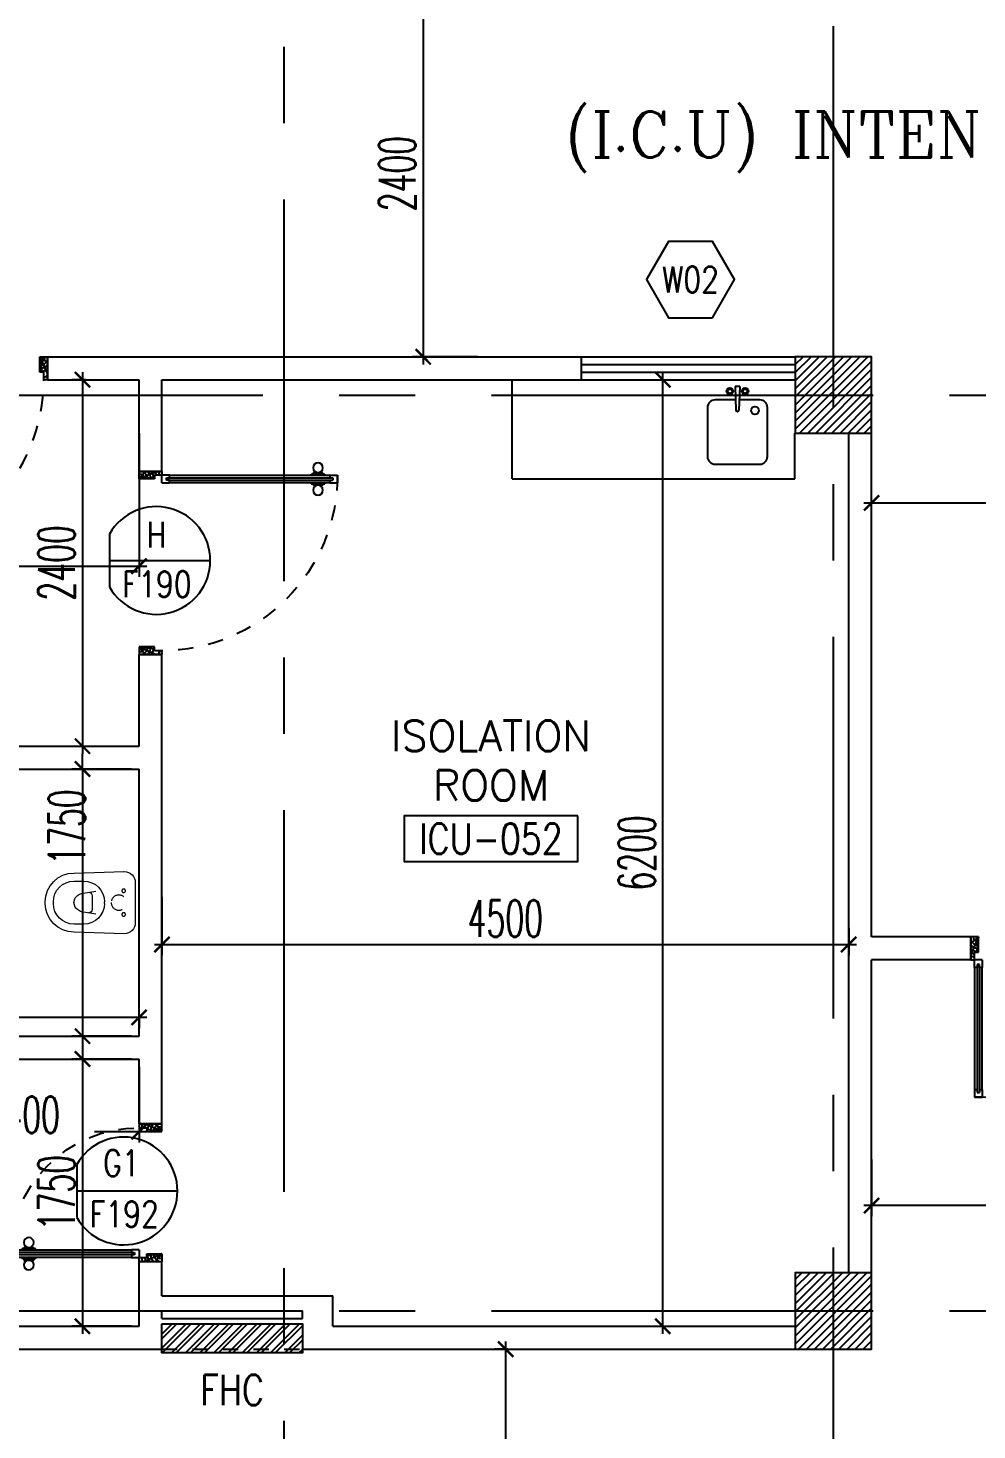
# Model space of a CAD drawing. Extents: x 275967.8 to 276060, y 57291.9 to 57371.4.
# Drawn here: x 276029.5 to 276035.72, y 57329.2 to 57338.39 of the extents above; entities that cross this region are included whole.
import ezdxf
from ezdxf.enums import TextEntityAlignment as Align

# ---------------------------------------------------------------- set-up
doc = ezdxf.new("R2010")
doc.units = 0
doc.header["$MEASUREMENT"] = 0
doc.header["$PDMODE"] = 34
for name, pattern in [('CENTERX2', [4, 2.5, -0.5, 0.5, -0.5]), ('HIDDEN', [0.375, 0.25, -0.125]), ('HIDDEN2', [0.1875, 0.125, -0.0625])]:
    doc.linetypes.add(name, pattern=pattern)
doc.layers.get('0').update_dxf_attribs({"linetype": 'CONTINUOUS'})
doc.layers.get('DEFPOINTS').update_dxf_attribs({"linetype": 'CONTINUOUS'})
for name, color, linetype in [('ALM', 2, 'CONTINUOUS'), ('AXES', 11, 'CENTERX2'), ('COL', 5, 'CONTINUOUS'), ('DIM', 4, 'CONTINUOUS'), ('DOOR', 7, 'CONTINUOUS'), ('DOOR-CR', 2, 'CONTINUOUS'), ('DOOR-NO', 3, 'CONTINUOUS'), ('FHC', 2, 'CONTINUOUS'), ('FIX', 3, 'CONTINUOUS'), ('HAT', 8, 'CONTINUOUS'), ('NON-MEDICAL', 3, 'CONTINUOUS'), ('RM-BOX', 4, 'CONTINUOUS'), ('RM-NAME', 2, 'CONTINUOUS'), ('RM-NO', 2, 'CONTINUOUS'), ('WALL', 2, 'CONTINUOUS'), ('WIN', 3, 'CONTINUOUS'), ('WIN-BOX', 4, 'CONTINUOUS'), ('WIN-NO', 5, 'CONTINUOUS')]:
    doc.layers.add(name, color=color, linetype=linetype)
doc.styles.add('ROMANC', font='romanc', dxfattribs={"height": 0.1})
doc.styles.add('ROMANS', font='ROMANS.shx', dxfattribs={"width": 0.6})
doc.dimstyles.new('STANDARD in', dxfattribs={"dimtxt": 0.24, "dimasz": 0.1, "dimexe": 0.07, "dimexo": 0.05, "dimgap": 0.05, "dimtad": 1, "dimdec": 0, "dimlfac": 1000, "dimzin": 0, "dimdsep": 46, "dimtxsty": 'ROMANS', "dimblk": 'ARCHTICK', "dimcen": 0.05, "dimdle": 0.05, "dimclrd": 4, "dimclre": 4, "dimclrt": 2, "dimadec": 0, "dimazin": 0, "dimtfac": 1, "dimtdec": 0, "dimtmove": 2, "dimatfit": 3, "dimfxl": 0, "dimtolj": 1, "dimtzin": 0, "dimarcsym": 0})

# ---------------------------------------------------------------- blocks, each defined once
blk = doc.blocks.new('*X18')
at = {"color": 0}
for p, q in [((80579.2, 149522.1), (81046.8, 149989.7)), ((80579.2, 149575.2), (80993.8, 149989.7)), ((80579.2, 149628.2), (80940.8, 149989.7)), ((80579.2, 149681.2), (80887.7, 149989.7)), ((80579.2, 149734.3), (80834.7, 149989.7)), ((80579.2, 149787.3), (80781.7, 149989.7)), ((80579.2, 149840.3), (80728.6, 149989.7)), ((80579.2, 149893.4), (80675.6, 149989.7)), ((80579.2, 149946.4), (80622.6, 149989.7)), ((80599.9, 149489.7), (81079.2, 149969.1)), ((80652.9, 149489.7), (81079.2, 149916.1)), ((80705.9, 149489.7), (81079.2, 149863)), ((80759, 149489.7), (81079.2, 149810)), ((80812, 149489.7), (81079.2, 149757)), ((80865, 149489.7), (81079.2, 149703.9)), ((80918.1, 149489.7), (81079.2, 149650.9)), ((80971.1, 149489.7), (81079.2, 149597.9)), ((81024.1, 149489.7), (81079.2, 149544.8)), ((81077.2, 149489.7), (81079.2, 149491.8))]:
    blk.add_line(p, q, dxfattribs=at)
blk = doc.blocks.new('*X16')
at = {"color": 0}
for p, q in [((80579.2, 155514.9), (81054.1, 155989.7)), ((80579.2, 155567.9), (81001.1, 155989.7)), ((80579.2, 155620.9), (80948, 155989.7)), ((80579.2, 155674), (80895, 155989.7)), ((80579.2, 155727), (80842, 155989.7)), ((80579.2, 155780), (80788.9, 155989.7)), ((80579.2, 155833.1), (80735.9, 155989.7)), ((80579.2, 155886.1), (80682.9, 155989.7)), ((80579.2, 155939.1), (80629.8, 155989.7)), ((80607.1, 155489.7), (81079.2, 155961.8)), ((80660.2, 155489.7), (81079.2, 155908.8)), ((80713.2, 155489.7), (81079.2, 155855.8)), ((80766.2, 155489.7), (81079.2, 155802.7)), ((80819.3, 155489.7), (81079.2, 155749.7)), ((80872.3, 155489.7), (81079.2, 155696.7)), ((80925.3, 155489.7), (81079.2, 155643.6)), ((80978.4, 155489.7), (81079.2, 155590.6)), ((81031.4, 155489.7), (81079.2, 155537.6))]:
    blk.add_line(p, q, dxfattribs=at)
blk = doc.blocks.new('COL50')
at = {"layer": 'COL'}
blk.add_lwpolyline([(-250, 250), (-250, -250), (250, -250), (250, 250)], close=True, dxfattribs=at)
blk = doc.blocks.new('A$C272A55A0')
at = {"layer": 'DOOR', "color": 0, "linetype": 'ByBlock'}
for p, q in [((0, 900.4), (0, 1050.4)), ((50, 1050.4), (0, 1050.4)), ((50, 950.4), (50, 1050.4)), ((1750, 950.4), (1750, 1050.4)), ((1750, 1050.4), (1800, 1050.4)), ((1800, 1050.4), (1800, 900.4)), ((25, 950.4), (50, 950.4)), ((25, 900.4), (25, 950.4)), ((1775, 950.4), (1750, 950.4)), ((1775, 900.4), (1775, 950.4)), ((0, 900.4), (25, 900.4)), ((75, 900.4), (25, 900.4)), ((25, 850.4), (25, 900.4)), ((42, 850.4), (25, 850.4)), ((58, 870.4), (42, 870.4)), ((42, 870.4), (42, 850.4)), ((58, 850.4), (58, 870.4)), ((75, 850.4), (58, 850.4)), ((75, 900.4), (75, 850.4)), ((1725, 900.4), (1775, 900.4)), ((1725, 900.4), (1725, 850.4)), ((1725, 850.4), (1742, 850.4)), ((1742, 870.4), (1758, 870.4)), ((1742, 850.4), (1742, 870.4)), ((1758, 870.4), (1758, 850.4)), ((1758, 850.4), (1775, 850.4)), ((1800, 900.4), (1775, 900.4)), ((1775, 850.4), (1775, 900.4)), ((1717.8, 160.1), (1708.8, 160.1)), ((1708.8, 95.3), (1708.8, 160.1)), ((1717.8, 95.3), (1708.8, 95.3)), ((1725, 172.7), (1717.8, 172.7)), ((1717.8, 172.7), (1717.8, 82.7)), ((1717.8, 95.3), (1717.8, 160.1)), ((1775, 172.7), (1782.2, 172.7)), ((1782.2, 172.7), (1782.2, 82.7)), ((1782.2, 160.1), (1791.2, 160.1)), ((1782.2, 95.3), (1782.2, 160.1)), ((1782.2, 95.3), (1791.2, 95.3)), ((1791.2, 95.3), (1791.2, 160.1)), ((25, 50.4), (42, 50.4)), ((25, 50.4), (25, 0.4)), ((25, 0.4), (75, 0.4)), ((75, 0.4), (25, 0.4)), ((42, 50.4), (42, 30.4)), ((42, 30.4), (58, 30.4)), ((58, 50.4), (75, 50.4)), ((58, 50.4), (58, 30.4)), ((75, 50.4), (75, 0.4)), ((1725, 82.7), (1717.8, 82.7)), ((1742, 50.4), (1725, 50.4)), ((1725, 50.4), (1725, 0.4)), ((1775, 0.4), (1725, 0.4)), ((1725, 0.4), (1775, 0.4)), ((1742, 50.4), (1742, 30.4)), ((1758, 30.4), (1742, 30.4)), ((1775, 50.4), (1758, 50.4)), ((1758, 50.4), (1758, 30.4)), ((1775, 82.7), (1782.2, 82.7)), ((1775, 50.4), (1775, 0.4))]:
    blk.add_line(p, q, dxfattribs=at)
at = {"layer": 'DOOR', "color": 9, "linetype": 'ByBlock'}
for p, q in [((50, 1050.4), (0, 1010.2)), ((50, 1050.4), (0, 936.6)), ((50, 1050.4), (36.6, 950.4)), ((1750, 1050.4), (1800, 1010.2)), ((1750, 1050.4), (1800, 936.6)), ((1750, 1050.4), (1763.4, 950.4))]:
    blk.add_line(p, q, dxfattribs=at)
at = {"layer": 'DOOR', "linetype": 'ByBlock'}
for p, q in [((25, 850.4), (25, 50.4)), ((42, 850.4), (42, 50.4)), ((58, 850.4), (58, 50.4)), ((75, 50.4), (75, 850.4)), ((1725, 50.4), (1725, 850.4)), ((1742, 850.4), (1742, 50.4)), ((1758, 850.4), (1758, 50.4)), ((1775, 850.4), (1775, 50.4))]:
    blk.add_line(p, q, dxfattribs=at)
at = {"layer": 'DOOR', "color": 0, "linetype": 'ByBlock'}
for centre in [(1676.5, 127.7), (1823.5, 127.7)]:
    blk.add_circle(centre, 32.4, dxfattribs=at)
at = {"layer": 'DOOR', "color": 9, "linetype": 'ByBlock'}
for centre, radius, start, end in [((50, 1050.4), 54.4, 203.20738, 270), ((50, 1050.4), 34.4, 180, 270), ((50, 1050.4), 14.4, 180, 270), ((1750, 1050.4), 14.4, 270, 0), ((1750, 1050.4), 34.4, 270, 0), ((1750, 1050.4), 54.4, 270, 336.79262), ((50, 1050.4), 74.4, 227.77643, 270), ((50, 1050.4), 94.4, 238.01819, 270), ((50, 1050.4), 114.4, 244.08384, 257.37743), ((50, 1050.4), 134.4, 248.15985, 259.28002), ((1750, 1050.4), 74.4, 270, 312.22357), ((1750, 1050.4), 94.4, 270, 301.98181), ((1750, 1050.4), 114.4, 282.62257, 295.91616), ((1750, 1050.4), 134.4, 280.71998, 291.84015), ((50, 1050.4), 154.4, 251.10529, 256.28577), ((1750, 1050.4), 154.4, 283.71423, 288.89471)]:
    blk.add_arc(centre, radius, start, end, dxfattribs=at)
at = {"layer": 'DOOR', "linetype": 'HIDDEN', "ltscale": 0.5}
for centre, start, end in [((50, 851.4), 268.31738, 3.29648), ((1750, 851.4), 176.70352, 271.68262)]:
    blk.add_arc(centre, 851.4, start, end, dxfattribs=at)
at = {"layer": 'WALL', "linetype": 'ByBlock'}
blk.add_line((1800, 900.4), (1800, 1050.4), dxfattribs=at)
blk = doc.blocks.new('DD1')
at = {"layer": 'DOOR-CR'}
blk.add_line((-307.6, 0), (352.8, 0), dxfattribs=at)
blk.add_lwpolyline([(-307.6, -172.9, 3.820224), (-307.6, 172.9)], format="xyb", close=True, dxfattribs=at)
at = {"layer": 'DOOR-NO', "color": 255, "style": 'ROMANS', "width": 0.8}
for tag, p in [('G', (0, 183.5)), ('000', (0, -141.4))]:
    blk.add_attdef(tag, text='', height=204, dxfattribs=at).set_placement(p, align=Align.MIDDLE)
blk = doc.blocks.new('RM1')
at = {"layer": 'RM-BOX'}
blk.add_lwpolyline([(569.9, -200), (-569.9, -200), (-569.9, -500), (569.9, -500)], close=True, dxfattribs=at)
at = {"layer": 'RM-NAME', "style": 'ROMANS'}
for tag, p in [('ROOMNAME1', (0, 323.8)), ('ROOMNAME2', (0, 0))]:
    blk.add_attdef(tag, text='', height=200, dxfattribs=at).set_placement(p, align=Align.MIDDLE)
at = {"layer": 'RM-NO', "style": 'ROMANS', "width": 0.8}
blk.add_attdef('ROOMNO', text='', height=200, dxfattribs=at).set_placement((0, -350), align=Align.MIDDLE)
blk = doc.blocks.new('WW1')
at = {"layer": 'WIN-BOX'}
blk.add_lwpolyline([(144.3, -250), (288.7, 0), (144.3, 250), (-144.3, 250), (-288.7, 0), (-144.3, -250)], close=True, dxfattribs=at)
at = {"layer": 'WIN-NO', "style": 'ROMANS', "width": 0.8}
blk.add_attdef('W00', text='', height=170, dxfattribs=at).set_placement((0, 0), align=Align.MIDDLE)
blk = doc.blocks.new('DOOR100')
at = {"layer": 'DOOR', "color": 0, "linetype": 'ByBlock'}
for p, q in [((-25, 1300), (-75, 1300)), ((-75, 1300), (-25, 1300)), ((-75, 1250), (-75, 1300)), ((-25, 1250), (-25, 1300)), ((-82.2, 1205), (-91.2, 1205)), ((-91.2, 1205), (-91.2, 1140.2)), ((-75, 1217.6), (-82.2, 1217.6)), ((-82.2, 1127.6), (-82.2, 1217.6)), ((-82.2, 1205), (-82.2, 1140.2)), ((-58, 1250), (-75, 1250)), ((-42, 1270), (-58, 1270)), ((-58, 1250), (-58, 1270)), ((-42, 1250), (-42, 1270)), ((-25, 1250), (-42, 1250)), ((-25, 1217.6), (-17.8, 1217.6)), ((-17.8, 1127.6), (-17.8, 1217.6)), ((-17.8, 1205), (-8.8, 1205)), ((-17.8, 1205), (-17.8, 1140.2)), ((-8.8, 1205), (-8.8, 1140.2)), ((-82.2, 1140.2), (-91.2, 1140.2)), ((-75, 1127.6), (-82.2, 1127.6)), ((-25, 1127.6), (-17.8, 1127.6)), ((-17.8, 1140.2), (-8.8, 1140.2)), ((-75, 200), (-58, 200)), ((-75, 150), (-75, 200)), ((-58, 200), (-58, 180)), ((-42, 200), (-25, 200)), ((-42, 180), (-42, 200)), ((-25, 200), (-25, 150)), ((-1200, 0), (-1200, 150)), ((-1200, 150), (-1175, 150)), ((-1200, 150), (-1200, 0)), ((-1175, 150), (-1175, 100)), ((-1175, 100), (-1150, 100)), ((-1150, 100), (-1150, 0)), ((-75, 150), (-25, 150)), ((-58, 180), (-42, 180)), ((-50, 100), (-50, 0)), ((-25, 100), (-50, 100)), ((0, 150), (-25, 150)), ((-25, 150), (-25, 100)), ((0, 150), (0, 0)), ((-1150, 0), (-1200, 0)), ((-50, 0), (0, 0))]:
    blk.add_line(p, q, dxfattribs=at)
at = {"layer": 'DOOR', "linetype": 'ByBlock'}
for p, q in [((-75, 1250), (-75, 200)), ((-58, 200), (-58, 1250)), ((-42, 200), (-42, 1250)), ((-25, 200), (-25, 1250)), ((0, 0), (0, 150))]:
    blk.add_line(p, q, dxfattribs=at)
at = {"layer": 'DOOR', "color": 9, "linetype": 'ByBlock'}
for p, q in [((-1150, 0), (-1200, 113.7)), ((-1150, 0), (-1163.4, 100)), ((-50, 0), (0, 113.7)), ((-50, 0), (-36.6, 100)), ((-1150, 0), (-1200, 40.1)), ((-50, 0), (0, 40.1))]:
    blk.add_line(p, q, dxfattribs=at)
at = {"layer": 'DOOR', "color": 0, "linetype": 'ByBlock'}
for centre in [(-123.5, 1172.6), (23.5, 1172.6)]:
    blk.add_circle(centre, 32.4, dxfattribs=at)
at = {"layer": 'DOOR', "linetype": 'HIDDEN', "ltscale": 0.5}
blk.add_arc((-25, 150), 1150, 89.99998, 180.00006, dxfattribs=at)
at = {"layer": 'DOOR', "color": 9, "linetype": 'ByBlock'}
for centre, radius, start, end in [((-1150, 0), 154.4, 103.71423, 108.89471), ((-1150, 0), 134.4, 100.71998, 111.84015), ((-1150, 0), 94.4, 90, 121.98181), ((-50, 0), 94.4, 58.01819, 90), ((-50, 0), 134.4, 68.15985, 79.28002), ((-50, 0), 114.4, 64.08384, 77.37743), ((-50, 0), 154.4, 71.10529, 76.28577), ((-1150, 0), 74.4, 90, 132.22357), ((-1150, 0), 54.4, 90, 156.79262), ((-1150, 0), 34.4, 90, 180), ((-1150, 0), 14.4, 90, 180), ((-50, 0), 74.4, 47.77643, 90), ((-50, 0), 54.4, 23.20738, 90), ((-50, 0), 34.4, 0, 90), ((-50, 0), 14.4, 0, 90)]:
    blk.add_arc(centre, radius, start, end, dxfattribs=at)
blk = doc.blocks.new('DOOR90')
at = {"layer": 'DOOR', "color": 0, "linetype": 'ByBlock'}
for p, q in [((-150, 0), (-150, -25)), ((-150, 0), (0, 0)), ((0, -50), (0, 0)), ((-1000, -25), (-1000, -75)), ((-1000, -75), (-1000, -25)), ((-950, -25), (-1000, -25)), ((-950, -75), (-1000, -75)), ((-970, -42), (-970, -58)), ((-950, -42), (-970, -42)), ((-950, -58), (-970, -58)), ((-950, -25), (-950, -42)), ((-950, -58), (-950, -75)), ((-917.6, -25), (-917.6, -17.8)), ((-827.6, -17.8), (-917.6, -17.8)), ((-917.6, -75), (-917.6, -82.2)), ((-827.6, -82.2), (-917.6, -82.2)), ((-905, -17.8), (-905, -8.8)), ((-905, -8.8), (-840.2, -8.8)), ((-905, -17.8), (-840.2, -17.8)), ((-905, -82.2), (-905, -91.2)), ((-905, -82.2), (-840.2, -82.2)), ((-905, -91.2), (-840.2, -91.2)), ((-840.2, -17.8), (-840.2, -8.8)), ((-840.2, -82.2), (-840.2, -91.2)), ((-827.6, -25), (-827.6, -17.8)), ((-827.6, -75), (-827.6, -82.2)), ((-200, -42), (-200, -25)), ((-200, -25), (-150, -25)), ((-180, -42), (-200, -42)), ((-200, -75), (-200, -58)), ((-200, -58), (-180, -58)), ((-150, -75), (-200, -75)), ((-180, -58), (-180, -42)), ((-150, -75), (-150, -25)), ((-150, -25), (-100, -25)), ((-100, -25), (-100, -50)), ((-100, -50), (0, -50)), ((-150, -900), (-150, -875)), ((-150, -875), (-100, -875)), ((0, -900), (-150, -900)), ((-150, -900), (0, -900)), ((-100, -850), (0, -850)), ((-100, -875), (-100, -850)), ((0, -850), (0, -900))]:
    blk.add_line(p, q, dxfattribs=at)
at = {"layer": 'DOOR', "color": 9, "linetype": 'ByBlock'}
for p, q in [((0, -50), (-113.7, 0)), ((0, -50), (-40.1, 0)), ((0, -50), (-100, -36.6)), ((0, -850), (-113.7, -900)), ((0, -850), (-100, -863.4)), ((0, -850), (-40.1, -900))]:
    blk.add_line(p, q, dxfattribs=at)
at = {"layer": 'DOOR', "linetype": 'ByBlock'}
for p, q in [((-200, -25), (-950, -25)), ((-200, -42), (-950, -42)), ((-200, -58), (-950, -58)), ((-950, -75), (-200, -75))]:
    blk.add_line(p, q, dxfattribs=at)
at = {"layer": 'DOOR', "color": 0, "linetype": 'ByBlock'}
for centre in [(-872.6, 23.5), (-872.6, -123.5)]:
    blk.add_circle(centre, 32.4, dxfattribs=at)
at = {"layer": 'DOOR', "color": 9, "linetype": 'ByBlock'}
for centre, radius, start, end in [((0, -50), 154.4, 161.10529, 166.28577), ((0, -50), 134.4, 158.15985, 169.28002), ((0, -50), 94.4, 148.01819, 180), ((0, -50), 74.4, 137.77643, 180), ((0, -50), 114.4, 154.08384, 167.37743), ((0, -50), 54.4, 113.20738, 180), ((0, -50), 34.4, 90, 180), ((0, -50), 14.4, 90, 180), ((0, -850), 154.4, 193.71423, 198.89471), ((0, -850), 134.4, 190.71998, 201.84015), ((0, -850), 94.4, 180, 211.98181), ((0, -850), 74.4, 180, 222.22357), ((0, -850), 54.4, 180, 246.79262), ((0, -850), 34.4, 180, 270), ((0, -850), 14.4, 180, 270)]:
    blk.add_arc(centre, radius, start, end, dxfattribs=at)
at = {"layer": 'DOOR', "linetype": 'HIDDEN', "ltscale": 0.5}
blk.add_arc((-150, -25), 850, 180, 270, dxfattribs=at)
blk = doc.blocks.new('_ARCHTICK')
at = {"color": 0, "linetype": 'ByBlock', "const_width": 0.15}
blk.add_lwpolyline([(-0.5, -0.5), (0.5, 0.5)], dxfattribs=at)
blk = doc.blocks.new('*D443')
at = {"layer": 'DEFPOINTS', "color": 0, "linetype": 'ByBlock', "ltscale": 0.3}
for p in [(276030.2255, 57335.7829), (276027.8255, 57335.4244), (276030.2255, 57334.8616)]:
    blk.add_point(p, dxfattribs=at)
at = {"layer": 'DIM', "color": 4, "linetype": 'ByBlock', "lineweight": -2, "ltscale": 0.3}
for p, q in [((276030.2255, 57335.7329), (276030.2255, 57334.7916)), ((276027.8255, 57335.3744), (276027.8255, 57334.7916)), ((276027.7755, 57334.8616), (276030.2755, 57334.8616))]:
    blk.add_line(p, q, dxfattribs=at)
at = {"layer": 'DIM', "color": 4, "linetype": 'ByBlock', "lineweight": -2, "ltscale": 0.3, "xscale": 0.1, "yscale": 0.1, "zscale": 0.1, "rotation": 180}
blk.add_blockref('_ARCHTICK', (276027.8255, 57334.8616), dxfattribs=at)
at = {"layer": 'DIM', "color": 4, "linetype": 'ByBlock', "lineweight": -2, "ltscale": 0.3, "xscale": 0.1, "yscale": 0.1, "zscale": 0.1}
blk.add_blockref('_ARCHTICK', (276030.2255, 57334.8616), dxfattribs=at)
at = {"layer": 'DIM', "color": 2, "linetype": 'ByBlock', "ltscale": 0.3, "insert": (276029.0255, 57335.0316), "char_height": 0.24, "attachment_point": 5, "style": 'ROMANS'}
blk.add_mtext('\\A1;2400', dxfattribs=at)
blk = doc.blocks.new('*D442')
at = {"layer": 'DEFPOINTS', "color": 0, "linetype": 'ByBlock', "ltscale": 0.3}
for p in [(276029.9255, 57336.0829), (276029.787, 57333.6829), (276029.8546, 57333.6829)]:
    blk.add_point(p, dxfattribs=at)
at = {"layer": 'DIM', "color": 4, "linetype": 'ByBlock', "lineweight": -2, "ltscale": 0.3}
for p, q in [((276029.8546, 57336.1329), (276029.8546, 57333.6329)), ((276029.8755, 57336.0829), (276029.7846, 57336.0829)), ((276029.837, 57333.6829), (276029.9246, 57333.6829))]:
    blk.add_line(p, q, dxfattribs=at)
at = {"layer": 'DIM', "color": 4, "linetype": 'ByBlock', "lineweight": -2, "ltscale": 0.3, "xscale": 0.1, "yscale": 0.1, "zscale": 0.1}
for p, rotation in [((276029.8546, 57336.0829), 90), ((276029.8546, 57333.6829), 270)]:
    blk.add_blockref('_ARCHTICK', p, dxfattribs=dict(at, rotation=rotation))
at = {"layer": 'DIM', "color": 2, "linetype": 'ByBlock', "ltscale": 0.3, "insert": (276029.6846, 57334.8829), "char_height": 0.24, "attachment_point": 5, "rotation": 90, "style": 'ROMANS'}
blk.add_mtext('\\A1;2400', dxfattribs=at)
blk = doc.blocks.new('*D441')
at = {"layer": 'DEFPOINTS', "color": 0, "linetype": 'ByBlock', "ltscale": 0.3}
for p in [(276030.2255, 57333.5329), (276029.8546, 57331.7829), (276030.2255, 57331.7829)]:
    blk.add_point(p, dxfattribs=at)
at = {"layer": 'DIM', "color": 4, "linetype": 'ByBlock', "lineweight": -2, "ltscale": 0.3}
for p, q in [((276029.8546, 57333.5329), (276029.8546, 57333.6329)), ((276030.1755, 57333.5329), (276029.7846, 57333.5329)), ((276029.8546, 57333.5329), (276029.8546, 57331.7829)), ((276030.1755, 57331.7829), (276029.7846, 57331.7829)), ((276029.8546, 57331.7829), (276029.8546, 57331.6829))]:
    blk.add_line(p, q, dxfattribs=at)
at = {"layer": 'DIM', "color": 4, "linetype": 'ByBlock', "lineweight": -2, "ltscale": 0.3, "xscale": 0.1, "yscale": 0.1, "zscale": 0.1}
for p, rotation in [((276029.8546, 57333.5329), 270), ((276029.8546, 57331.7829), 90)]:
    blk.add_blockref('_ARCHTICK', p, dxfattribs=dict(at, rotation=rotation))
at = {"layer": 'DIM', "color": 2, "linetype": 'ByBlock', "ltscale": 0.3, "insert": (276029.7525, 57333.1529), "char_height": 0.24, "attachment_point": 5, "rotation": 90, "style": 'ROMANS'}
blk.add_mtext('\\A1;1750', dxfattribs=at)
blk = doc.blocks.new('*D440')
at = {"layer": 'DEFPOINTS', "color": 0, "linetype": 'ByBlock', "ltscale": 0.3}
for p in [(276027.8255, 57331.9704), (276027.8255, 57331.9056), (276030.2255, 57331.9704)]:
    blk.add_point(p, dxfattribs=at)
at = {"layer": 'DIM', "color": 4, "linetype": 'ByBlock', "lineweight": -2, "ltscale": 0.3}
for p, q in [((276030.2755, 57331.9056), (276027.7755, 57331.9056)), ((276027.8255, 57331.9204), (276027.8255, 57331.8356)), ((276030.2255, 57331.9204), (276030.2255, 57331.8356))]:
    blk.add_line(p, q, dxfattribs=at)
at = {"layer": 'DIM', "color": 4, "linetype": 'ByBlock', "lineweight": -2, "ltscale": 0.3, "xscale": 0.1, "yscale": 0.1, "zscale": 0.1, "rotation": 180}
blk.add_blockref('_ARCHTICK', (276027.8255, 57331.9056), dxfattribs=at)
at = {"layer": 'DIM', "color": 4, "linetype": 'ByBlock', "lineweight": -2, "ltscale": 0.3, "xscale": 0.1, "yscale": 0.1, "zscale": 0.1}
blk.add_blockref('_ARCHTICK', (276030.2255, 57331.9056), dxfattribs=at)
at = {"layer": 'DIM', "color": 2, "linetype": 'ByBlock', "ltscale": 0.3, "insert": (276029.0255, 57332.0756), "char_height": 0.24, "attachment_point": 5, "style": 'ROMANS'}
blk.add_mtext('\\A1;2400', dxfattribs=at)
blk = doc.blocks.new('*D439')
at = {"layer": 'DEFPOINTS', "color": 0, "linetype": 'ByBlock', "ltscale": 0.3}
for p in [(276030.2255, 57331.6329), (276029.8546, 57329.8829), (276030.2255, 57329.8829)]:
    blk.add_point(p, dxfattribs=at)
at = {"layer": 'DIM', "color": 4, "linetype": 'ByBlock', "lineweight": -2, "ltscale": 0.3}
for p, q in [((276030.1755, 57331.6329), (276029.7846, 57331.6329)), ((276029.8546, 57331.6829), (276029.8546, 57329.8329)), ((276030.1755, 57329.8829), (276029.7846, 57329.8829))]:
    blk.add_line(p, q, dxfattribs=at)
at = {"layer": 'DIM', "color": 4, "linetype": 'ByBlock', "lineweight": -2, "ltscale": 0.3, "xscale": 0.1, "yscale": 0.1, "zscale": 0.1}
for p, rotation in [((276029.8546, 57331.6329), 90), ((276029.8546, 57329.8829), 270)]:
    blk.add_blockref('_ARCHTICK', p, dxfattribs=dict(at, rotation=rotation))
at = {"layer": 'DIM', "color": 2, "linetype": 'ByBlock', "ltscale": 0.3, "insert": (276029.6846, 57330.7579), "char_height": 0.24, "attachment_point": 5, "rotation": 90, "style": 'ROMANS'}
blk.add_mtext('\\A1;1750', dxfattribs=at)
blk = doc.blocks.new('*D438')
at = {"layer": 'DEFPOINTS', "color": 0, "linetype": 'ByBlock', "ltscale": 0.3}
for p in [(276027.8255, 57331.6329), (276030.2255, 57331.6329), (276027.8255, 57331.157)]:
    blk.add_point(p, dxfattribs=at)
at = {"layer": 'DIM', "color": 4, "linetype": 'ByBlock', "lineweight": -2, "ltscale": 0.3}
for p, q in [((276027.8255, 57331.5829), (276027.8255, 57331.087)), ((276030.2255, 57331.5829), (276030.2255, 57331.087)), ((276027.7755, 57331.157), (276028.9872, 57331.157)), ((276030.2755, 57331.157), (276029.9329, 57331.157))]:
    blk.add_line(p, q, dxfattribs=at)
at = {"layer": 'DIM', "color": 4, "linetype": 'ByBlock', "lineweight": -2, "ltscale": 0.3, "xscale": 0.1, "yscale": 0.1, "zscale": 0.1, "rotation": 180}
blk.add_blockref('_ARCHTICK', (276027.8255, 57331.157), dxfattribs=at)
at = {"layer": 'DIM', "color": 4, "linetype": 'ByBlock', "lineweight": -2, "ltscale": 0.3, "xscale": 0.1, "yscale": 0.1, "zscale": 0.1}
blk.add_blockref('_ARCHTICK', (276030.2255, 57331.157), dxfattribs=at)
at = {"layer": 'DIM', "color": 2, "linetype": 'ByBlock', "ltscale": 0.3, "insert": (276029.4601, 57331.2683), "char_height": 0.24, "attachment_point": 5, "style": 'ROMANS'}
blk.add_mtext('\\A1;2400', dxfattribs=at)
blk = doc.blocks.new('*D437')
at = {"layer": 'DEFPOINTS', "color": 0, "linetype": 'ByBlock', "ltscale": 0.3}
for p in [(276030.3755, 57332.7454), (276034.8755, 57332.5427), (276034.8755, 57332.3835)]:
    blk.add_point(p, dxfattribs=at)
at = {"layer": 'DIM', "color": 4, "linetype": 'ByBlock', "lineweight": -2, "ltscale": 0.3}
for p, q in [((276030.3755, 57332.6954), (276030.3755, 57332.3135)), ((276034.8755, 57332.4927), (276034.8755, 57332.3135)), ((276030.3255, 57332.3835), (276034.9255, 57332.3835))]:
    blk.add_line(p, q, dxfattribs=at)
at = {"layer": 'DIM', "color": 4, "linetype": 'ByBlock', "lineweight": -2, "ltscale": 0.3, "xscale": 0.1, "yscale": 0.1, "zscale": 0.1, "rotation": 180}
blk.add_blockref('_ARCHTICK', (276030.3755, 57332.3835), dxfattribs=at)
at = {"layer": 'DIM', "color": 4, "linetype": 'ByBlock', "lineweight": -2, "ltscale": 0.3, "xscale": 0.1, "yscale": 0.1, "zscale": 0.1}
blk.add_blockref('_ARCHTICK', (276034.8755, 57332.3835), dxfattribs=at)
at = {"layer": 'DIM', "color": 2, "linetype": 'ByBlock', "ltscale": 0.3, "insert": (276032.6255, 57332.5535), "char_height": 0.24, "attachment_point": 5, "style": 'ROMANS'}
blk.add_mtext('\\A1;4500', dxfattribs=at)
blk = doc.blocks.new('*D436')
at = {"layer": 'DEFPOINTS', "color": 0, "linetype": 'ByBlock', "ltscale": 0.3}
for p in [(276032.9144, 57336.0829), (276033.6574, 57336.0829), (276032.3103, 57329.8829)]:
    blk.add_point(p, dxfattribs=at)
at = {"layer": 'DIM', "color": 4, "linetype": 'ByBlock', "lineweight": -2, "ltscale": 0.3}
for p, q in [((276033.6574, 57329.8329), (276033.6574, 57336.1329)), ((276032.9644, 57336.0829), (276033.7274, 57336.0829)), ((276032.3603, 57329.8829), (276033.7274, 57329.8829))]:
    blk.add_line(p, q, dxfattribs=at)
at = {"layer": 'DIM', "color": 4, "linetype": 'ByBlock', "lineweight": -2, "ltscale": 0.3, "xscale": 0.1, "yscale": 0.1, "zscale": 0.1}
for p, rotation in [((276033.6574, 57336.0829), 90), ((276033.6574, 57329.8829), 270)]:
    blk.add_blockref('_ARCHTICK', p, dxfattribs=dict(at, rotation=rotation))
at = {"layer": 'DIM', "color": 2, "linetype": 'ByBlock', "ltscale": 0.3, "insert": (276033.4874, 57332.9829), "char_height": 0.24, "attachment_point": 5, "rotation": 90, "style": 'ROMANS'}
blk.add_mtext('\\A1;6200', dxfattribs=at)
blk = doc.blocks.new('*D435')
at = {"layer": 'DEFPOINTS', "color": 0, "linetype": 'ByBlock', "ltscale": 0.3}
for p in [(276035.0255, 57335.2295), (276038.1255, 57335.2762), (276038.1255, 57335.2295)]:
    blk.add_point(p, dxfattribs=at)
at = {"layer": 'DIM', "color": 4, "linetype": 'ByBlock', "lineweight": -2, "ltscale": 0.3}
for p, q in [((276035.0255, 57335.2795), (276035.0255, 57335.3462)), ((276038.1255, 57335.2795), (276038.1255, 57335.3462)), ((276034.9755, 57335.2762), (276038.1755, 57335.2762))]:
    blk.add_line(p, q, dxfattribs=at)
at = {"layer": 'DIM', "color": 4, "linetype": 'ByBlock', "lineweight": -2, "ltscale": 0.3, "xscale": 0.1, "yscale": 0.1, "zscale": 0.1, "rotation": 180}
blk.add_blockref('_ARCHTICK', (276035.0255, 57335.2762), dxfattribs=at)
at = {"layer": 'DIM', "color": 4, "linetype": 'ByBlock', "lineweight": -2, "ltscale": 0.3, "xscale": 0.1, "yscale": 0.1, "zscale": 0.1}
blk.add_blockref('_ARCHTICK', (276038.1255, 57335.2762), dxfattribs=at)
at = {"layer": 'DIM', "color": 2, "linetype": 'ByBlock', "ltscale": 0.3, "insert": (276036.5755, 57335.4462), "char_height": 0.24, "attachment_point": 5, "style": 'ROMANS'}
blk.add_mtext('\\A1;3100', dxfattribs=at)
blk = doc.blocks.new('*D432')
at = {"layer": 'DEFPOINTS', "color": 0, "linetype": 'ByBlock', "ltscale": 0.3}
for p in [(276038.1255, 57331.6227), (276035.0255, 57331.0254), (276035.0255, 57330.6729)]:
    blk.add_point(p, dxfattribs=at)
at = {"layer": 'DIM', "color": 4, "linetype": 'ByBlock', "lineweight": -2, "ltscale": 0.3}
for p, q in [((276038.1255, 57331.5727), (276038.1255, 57330.6029)), ((276035.0255, 57330.9754), (276035.0255, 57330.6029)), ((276038.1755, 57330.6729), (276034.9755, 57330.6729))]:
    blk.add_line(p, q, dxfattribs=at)
at = {"layer": 'DIM', "color": 4, "linetype": 'ByBlock', "lineweight": -2, "ltscale": 0.3, "xscale": 0.1, "yscale": 0.1, "zscale": 0.1, "rotation": 180}
blk.add_blockref('_ARCHTICK', (276035.0255, 57330.6729), dxfattribs=at)
at = {"layer": 'DIM', "color": 4, "linetype": 'ByBlock', "lineweight": -2, "ltscale": 0.3, "xscale": 0.1, "yscale": 0.1, "zscale": 0.1}
blk.add_blockref('_ARCHTICK', (276038.1255, 57330.6729), dxfattribs=at)
at = {"layer": 'DIM', "color": 2, "linetype": 'ByBlock', "ltscale": 0.3, "insert": (276036.5755, 57330.8429), "char_height": 0.24, "attachment_point": 5, "style": 'ROMANS'}
blk.add_mtext('\\A1;3100', dxfattribs=at)
blk = doc.blocks.new('WC1')
at = {"layer": 'FIX', "lineweight": 20}
for p, q in [((-210, 203.8), (-538, 193.8)), ((-475, 140.8), (-538, 140.8)), ((-727, 4.8), (-727, -4.8)), ((-674, 4.8), (-674, -4.8)), ((-533.7, 24.2), (-539.5, 0)), ((-539.5, 0), (-533.7, -24.2)), ((-394.8, 75.7), (-490.4, 60.1)), ((-339, 4.8), (-339, -4.8)), ((-490.4, -60.1), (-394.8, -75.7)), ((-538, -140.8), (-475, -140.8)), ((-538, -193.8), (-210, -203.8))]:
    blk.add_line(p, q, dxfattribs=at)
at = {"layer": 'FIX', "linetype": 'Continuous', "lineweight": 20}
blk.add_line((-420.1, -47.3), (-420.4, 44.6), dxfattribs=at)
at = {"layer": 'FIX', "lineweight": 20}
blk.add_lwpolyline([(-213.2, -203.8), (-210, -203.8, 0.414214), (-137, -130.8), (-137, 0), (-137, 130.8, 0.414214), (-210, 203.8)], format="xyb", dxfattribs=at)
at = {"layer": 'FIX', "linetype": 'HIDDEN2', "lineweight": 20, "ltscale": 0.3}
blk.add_circle((-245, 0), 49.8, dxfattribs=at)
at = {"layer": 'FIX', "linetype": 'HIDDEN', "lineweight": 20, "ltscale": 0.05}
for centre in [(-213.2, 77.5), (-213.2, -77.5)]:
    blk.add_circle(centre, 11.6, dxfattribs=at)
at = {"layer": 'FIX', "lineweight": 20}
for centre, radius, start, end in [((-538, 4.8), 189, 90, 180), ((-538, 4.8), 136, 90, 180), ((-475, 4.8), 136, 360, 90), ((-473, -6.9), 68.2, 128.92417, 152.84682), ((-464.4, -17.6), 82, 108.49595, 128.92417), ((-538, -4.8), 189, 180, 270), ((-538, -4.8), 136, 180, 270), ((-473, 6.9), 68.2, 207.15318, 231.07583), ((-464.4, 17.6), 82, 231.07583, 251.50405), ((-475, -4.8), 136, 270, 0)]:
    blk.add_arc(centre, radius, start, end, dxfattribs=at)
at = {"layer": 'FIX', "linetype": 'Continuous', "lineweight": 20}
for centre, start, end in [((-442.7, 45.5), 357.66621, 91.61215), ((-442.4, -45.6), 268.38785, 2.33379)]:
    blk.add_arc(centre, 22.3, start, end, dxfattribs=at)
blk = doc.blocks.new('*D786')
at = {"layer": 'DEFPOINTS', "color": 0, "linetype": 'ByBlock', "ltscale": 0.3}
for p in [(276032.5164, 57338.6329), (276032.0873, 57336.2329), (276032.4959, 57336.2329)]:
    blk.add_point(p, dxfattribs=at)
at = {"layer": 'DIM', "color": 4, "linetype": 'ByBlock', "lineweight": -2, "ltscale": 0.3}
for p, q in [((276032.4664, 57338.6329), (276032.0173, 57338.6329)), ((276032.0873, 57338.6829), (276032.0873, 57336.1829)), ((276032.4459, 57336.2329), (276032.0173, 57336.2329))]:
    blk.add_line(p, q, dxfattribs=at)
at = {"layer": 'DIM', "color": 4, "linetype": 'ByBlock', "lineweight": -2, "ltscale": 0.3, "xscale": 0.1, "yscale": 0.1, "zscale": 0.1}
for p, rotation in [((276032.0873, 57338.6329), 90), ((276032.0873, 57336.2329), 270)]:
    blk.add_blockref('_ARCHTICK', p, dxfattribs=dict(at, rotation=rotation))
at = {"layer": 'DIM', "color": 2, "linetype": 'ByBlock', "ltscale": 0.3, "insert": (276031.9173, 57337.4329), "char_height": 0.24, "attachment_point": 5, "rotation": 90, "style": 'ROMANS'}
blk.add_mtext('\\A1;2400', dxfattribs=at)
blk = doc.blocks.new('*D806')
at = {"layer": 'DEFPOINTS', "color": 0, "linetype": 'ByBlock', "ltscale": 0.3}
for p in [(276032.6919, 57329.7329), (276032.6274, 57326.6829), (276032.6919, 57326.6829)]:
    blk.add_point(p, dxfattribs=at)
at = {"layer": 'DIM', "color": 4, "linetype": 'ByBlock', "lineweight": -2, "ltscale": 0.3}
for p, q in [((276032.6419, 57329.7329), (276032.5574, 57329.7329)), ((276032.6274, 57329.7829), (276032.6274, 57326.6329)), ((276032.6419, 57326.6829), (276032.5574, 57326.6829))]:
    blk.add_line(p, q, dxfattribs=at)
at = {"layer": 'DIM', "color": 4, "linetype": 'ByBlock', "lineweight": -2, "ltscale": 0.3, "xscale": 0.1, "yscale": 0.1, "zscale": 0.1}
for p, rotation in [((276032.6274, 57329.7329), 90), ((276032.6274, 57326.6829), 270)]:
    blk.add_blockref('_ARCHTICK', p, dxfattribs=dict(at, rotation=rotation))
at = {"layer": 'DIM', "color": 2, "linetype": 'ByBlock', "ltscale": 0.3, "insert": (276032.4574, 57328.2079), "char_height": 0.24, "attachment_point": 5, "rotation": 90, "style": 'ROMANS'}
blk.add_mtext('\\A1;3050', dxfattribs=at)

msp = doc.modelspace()

# ---------------------------------------------------------------- hatches: boundary and pattern name
at = {"layer": 'FHC', "linetype": 'ByBlock', "ltscale": 0.3}
h = msp.add_hatch(dxfattribs=at)
h.set_pattern_fill('ANSI32', color=11, scale=0.175, style=0)
h.set_pattern_definition([(45, (275798.179317, 57298.65692), (-0.046403883, 0.046403883), []), (45, (275798.21025, 57298.65692), (-0.046403883, 0.046403883), [])])
h.paths.add_polyline_path([(276031.2955, 57329.7079), (276031.2955, 57329.8979), (276030.3755, 57329.8979), (276030.3755, 57329.7079)])
h.paths.add_polyline_path([(276030.1629, 57329.2868), (276030.1629, 57329.7076), (276030.4254, 57329.7076), (276030.4254, 57329.2868)], flags=9)

# ---------------------------------------------------------------- linework, layer by layer
at = {"layer": 'ALM', "linetype": 'ByBlock'}
msp.add_line((276034.5255, 57329.7329), (276034.7755, 57329.7329), dxfattribs=at)
msp.add_line((276034.5255, 57329.7329), (276034.7755, 57329.7329), dxfattribs=at)
at = {"layer": 'AXES'}
for p, q in [((276034.7755, 57291.8986), (276034.7755, 57370.7113)), ((276034.7755, 57291.8986), (276034.7755, 57370.7113)), ((276031.1755, 57298.7629), (276031.1755, 57357.5829)), ((275968.5355, 57335.9829), (276036.5755, 57335.9829)), ((275968.5355, 57329.9829), (276036.5755, 57329.9829))]:
    msp.add_line(p, q, dxfattribs=at)
at = {"layer": 'FHC', "linetype": 'ByBlock', "ltscale": 0.3}
msp.add_lwpolyline([(276030.3755, 57329.8979), (276031.2955, 57329.8979), (276031.2955, 57329.7079), (276030.3755, 57329.7079)], close=True, dxfattribs=at)
at = {"layer": 'NON-MEDICAL'}
for p, q in [((276032.6691, 57335.4329), (276032.6691, 57336.0829)), ((276034.1625, 57336.0387), (276034.1304, 57336.0387)), ((276034.1304, 57336.0387), (276034.1365, 57335.8834)), ((276034.1625, 57336.0387), (276034.1564, 57335.8834)), ((276034.1365, 57335.9505), (276034, 57335.9505)), ((276034.2929, 57335.9505), (276034.1564, 57335.9505)), ((276033.9501, 57335.9006), (276033.9501, 57335.5796)), ((276034.3428, 57335.5796), (276034.3428, 57335.9006)), ((276034.523, 57335.4329), (276034.523, 57335.7329)), ((276034, 57335.5297), (276034.2929, 57335.5297)), ((276032.6691, 57335.4329), (276034.523, 57335.4329))]:
    msp.add_line(p, q, dxfattribs=at)
for centre, radius in [((276034.0967, 57336.0076), 0.0217), ((276034.0967, 57336.0076), 0.014), ((276034.1962, 57336.0076), 0.0217), ((276034.1962, 57336.0076), 0.014), ((276034.2609, 57335.8811), 0.0255)]:
    msp.add_circle(centre, radius, dxfattribs=at)
for centre, radius, start, end in [((276034, 57335.9006), 0.0499, 90, 180), ((276034.2929, 57335.9006), 0.0499, 0, 90), ((276034.1465, 57335.8834), 0.00997, 180, 0), ((276034, 57335.5796), 0.0499, 180, 270), ((276034.2929, 57335.5796), 0.0499, 270, 0)]:
    msp.add_arc(centre, radius, start, end, dxfattribs=at)
at = {"layer": 'WALL', "linetype": 'ByBlock'}
for p, q in [((276029.6255, 57336.0829), (276029.6255, 57336.2329)), ((276029.6255, 57336.2329), (276033.1255, 57336.2329)), ((276033.1255, 57336.0829), (276033.1255, 57336.2329)), ((276029.6255, 57336.0829), (276030.2255, 57336.0829)), ((276030.3755, 57336.0829), (276033.1255, 57336.0829)), ((276034.8755, 57330.2329), (276034.8755, 57335.7329)), ((276035.0255, 57332.4329), (276035.0255, 57335.7329)), ((276030.2255, 57335.4829), (276030.3755, 57335.4829)), ((276030.2255, 57334.2829), (276030.3755, 57334.2829)), ((276027.8255, 57333.6829), (276030.2255, 57333.6829)), ((276027.8255, 57333.5329), (276030.2255, 57333.5329)), ((276035.6755, 57332.4329), (276035.0255, 57332.4329)), ((276035.6755, 57332.4329), (276035.6755, 57332.2829)), ((276035.6755, 57332.4329), (276035.6755, 57332.2829)), ((276035.0255, 57330.2329), (276035.0255, 57332.2829)), ((276035.6755, 57332.2829), (276035.0255, 57332.2829)), ((276027.8255, 57331.7829), (276030.2255, 57331.7829)), ((276027.8255, 57331.6329), (276030.2255, 57331.6329)), ((276030.2255, 57331.2079), (276030.3755, 57331.2079)), ((276030.2255, 57330.3079), (276030.3755, 57330.3079)), ((276030.3755, 57330.0829), (276031.4955, 57330.0829)), ((276030.3755, 57329.9829), (276031.2955, 57329.9829)), ((276027.8255, 57329.8829), (276030.2255, 57329.8829)), ((276030.3755, 57329.9329), (276031.2955, 57329.9329)), ((276030.3755, 57329.7329), (276030.3755, 57329.8979)), ((276031.2955, 57329.8979), (276031.2955, 57329.7329)), ((276031.4955, 57329.8829), (276034.5255, 57329.8829)), ((276027.8255, 57329.7329), (276030.3755, 57329.7329)), ((276031.2955, 57329.7329), (276034.5255, 57329.7329))]:
    msp.add_line(p, q, dxfattribs=at)
at = {"layer": 'WALL'}
for p, q in [((276030.2255, 57335.4829), (276030.2255, 57336.0829)), ((276030.3755, 57335.4829), (276030.3755, 57336.0829)), ((276030.2255, 57333.6829), (276030.2255, 57334.2829)), ((276030.3755, 57331.2079), (276030.3755, 57334.2829)), ((276030.2255, 57331.7829), (276030.2255, 57333.5329)), ((276030.2255, 57331.2079), (276030.2255, 57331.6329)), ((276030.2255, 57329.8829), (276030.2255, 57330.3079)), ((276030.3755, 57330.0829), (276030.3755, 57330.3079)), ((276031.4955, 57329.8829), (276031.4955, 57330.0829)), ((276030.3755, 57329.9329), (276030.3755, 57329.9829)), ((276031.2955, 57329.9329), (276031.2955, 57329.9829))]:
    msp.add_line(p, q, dxfattribs=at)
at = {"layer": 'WALL', "color": 6, "linetype": 'ByBlock'}
msp.add_line((276030.3755, 57329.8979), (276031.2955, 57329.8979), dxfattribs=at)
at = {"layer": 'WALL', "color": 250, "linetype": 'HIDDEN', "ltscale": 0.25}
msp.add_line((276030.3755, 57329.7329), (276031.2955, 57329.7329), dxfattribs=at)
at = {"layer": 'WALL', "linetype": 'ByBlock', "ltscale": 0.3}
for points in [[(276035.0255, 57336.2329), (276034.5255, 57336.2329), (276034.5255, 57335.7329), (276035.0255, 57335.7329)], [(276034.5255, 57329.7329), (276035.0255, 57329.7329), (276035.0255, 57330.2329), (276034.5255, 57330.2329)]]:
    msp.add_lwpolyline(points, close=True, dxfattribs=at)
at = {"layer": 'WIN', "linetype": 'ByBlock'}
for p, q in [((276033.1255, 57336.2329), (276034.5255, 57336.2329)), ((276033.1255, 57336.1829), (276034.5255, 57336.1829)), ((276033.1255, 57336.1329), (276034.5255, 57336.1329)), ((276033.1255, 57336.0829), (276034.5255, 57336.0829))]:
    msp.add_line(p, q, dxfattribs=at)

# ---------------------------------------------------------------- block references
at = {"layer": 'COL', "xscale": 0.001, "yscale": 0.001, "zscale": 0.001}
for p in [(276034.7755, 57335.9829), (276034.7755, 57329.9829)]:
    msp.add_blockref('COL50', p, dxfattribs=at)
at = {"layer": 'DOOR', "color": 0, "linetype": 'ByBlock', "yscale": 0.001, "zscale": 0.001}
for name, p, xscale, rotation in [('DOOR100', (276028.4255, 57336.2329), 0.001, 180), ('DOOR100', (276030.2255, 57335.4829), -0.001, 270), ('DOOR90', (276030.3755, 57330.3079), -0.001, 180)]:
    msp.add_blockref(name, p, dxfattribs=dict(at, xscale=xscale, rotation=rotation))
at = {"layer": 'DOOR', "color": 0, "linetype": 'ByBlock', "xscale": 0.001, "yscale": 0.001, "zscale": 0.001}
msp.add_blockref('A$C272A55A0', (276035.6755, 57331.3826), dxfattribs=at)
at = {"layer": 'DOOR-NO'}
ref = msp.add_blockref('DD1', (276030.3391, 57334.8991), dxfattribs=dict(at, xscale=0.001, yscale=0.001, zscale=0.001))
ref.add_attrib('G', 'H', dxfattribs={"height": 0.17, "style": 'ROMANS', "width": 0.8}).set_placement((276030.3379, 57335.0682), align=Align.MIDDLE)
ref.add_attrib('000', 'F190', dxfattribs={"height": 0.17, "style": 'ROMANS', "width": 0.8}).set_placement((276030.3424, 57334.7435), align=Align.MIDDLE)
ref = msp.add_blockref('DD1', (276030.1241, 57330.769), dxfattribs=dict(at, xscale=0.001, yscale=0.001, zscale=0.001))
ref.add_attrib('G', 'G1', dxfattribs={"height": 0.17, "style": 'ROMANS', "width": 0.8}).set_placement((276030.1087, 57330.952), align=Align.MIDDLE)
ref.add_attrib('000', 'F192', dxfattribs={"height": 0.17, "style": 'ROMANS', "width": 0.8}).set_placement((276030.1278, 57330.6176), align=Align.MIDDLE)
at = {"layer": 'FIX', "xscale": -0.001, "yscale": 0.001, "zscale": 0.001, "rotation": 180}
msp.add_blockref('WC1', (276030.3377, 57332.6579), dxfattribs=at)
at = {"layer": 'HAT', "xscale": 0.001, "yscale": 0.001, "zscale": 0.001}
for name in ['*X16', '*X18']:
    msp.add_blockref(name, (275953.9463, 57180.2432), dxfattribs=at)
at = {"layer": 'RM-NAME', "xscale": 0.001, "yscale": 0.001, "zscale": 0.001}
msp.add_blockref('RM1', (276032.5316, 57333.4264), dxfattribs=at).add_auto_attribs({'ROOMNO': 'ICU-052', 'ROOMNAME2': 'ROOM', 'ROOMNAME1': 'ISOLATION'})
at = {"layer": 'WIN-NO', "xscale": 0.001, "yscale": 0.001, "zscale": 0.001}
msp.add_blockref('WW1', (276033.8385, 57336.7393), dxfattribs=at).add_auto_attribs({'W00': 'W02'})

# ---------------------------------------------------------------- texts
at = {"layer": 'RM-NAME', "color": 2, "style": 'ROMANC'}
msp.add_text('(I.C.U) INTENSIVE CARE UNIT', height=0.3, dxfattribs=at).set_placement((276036.0818, 57337.6679), align=Align.MIDDLE)
at = {"layer": 'WALL', "color": 11, "style": 'ROMANS', "width": 0.8}
msp.add_text('FHC', height=0.2, dxfattribs=at).set_placement((276030.6257, 57329.3648))

# ---------------------------------------------------------------- dimensions: what is measured, and where the dimension line sits
at = {"layer": 'DIM', "linetype": 'ByBlock', "ltscale": 0.3}
for base, p1, p2, picture, middle in [((276032.0873, 57336.2329), (276032.5164, 57338.6329), (276032.4959, 57336.2329), '*D786', (276031.9173, 57337.4329)), ((276029.8546, 57333.6829), (276029.9255, 57336.0829), (276029.787, 57333.6829), '*D442', (276029.6846, 57334.8829)), ((276033.6574, 57336.0829), (276032.3103, 57329.8829), (276032.9144, 57336.0829), '*D436', (276033.4874, 57332.9829)), ((276029.8546, 57329.8829), (276030.2255, 57331.6329), (276030.2255, 57329.8829), '*D439', (276029.6846, 57330.7579)), ((276032.6274, 57326.6829), (276032.6919, 57329.7329), (276032.6919, 57326.6829), '*D806', (276032.4574, 57328.2079))]:
    dim = msp.add_linear_dim(base=base, p1=p1, p2=p2, angle=90, dimstyle='STANDARD in', dxfattribs=at)
    dim.commit()
    dim.dimension.update_dxf_attribs({"geometry": picture, "text_midpoint": middle})
for base, p1, p2, picture, middle in [((276030.2255, 57334.8616), (276027.8255, 57335.4244), (276030.2255, 57335.7829), '*D443', (276029.0255, 57335.0316)), ((276038.1255, 57335.2762), (276035.0255, 57335.2295), (276038.1255, 57335.2295), '*D435', (276036.5755, 57335.4462)), ((276034.8755, 57332.3835), (276030.3755, 57332.7454), (276034.8755, 57332.5427), '*D437', (276032.6255, 57332.5535)), ((276027.8255, 57331.9056), (276030.2255, 57331.9704), (276027.8255, 57331.9704), '*D440', (276029.0255, 57332.0756)), ((276035.0255, 57330.6729), (276038.1255, 57331.6227), (276035.0255, 57331.0254), '*D432', (276036.5755, 57330.8429))]:
    dim = msp.add_linear_dim(base=base, p1=p1, p2=p2, dimstyle='STANDARD in', dxfattribs=at)
    dim.commit()
    dim.dimension.update_dxf_attribs({"geometry": picture, "text_midpoint": middle})
dim = msp.add_linear_dim(base=(276029.8546, 57331.7829), p1=(276030.2255, 57333.5329), p2=(276030.2255, 57331.7829), angle=90, dimstyle='STANDARD in', dxfattribs=at)
dim.commit()
dim.dimension.update_dxf_attribs({"geometry": '*D441', "text_midpoint": (276029.7525, 57333.1529), "dimtype": 160})
dim = msp.add_linear_dim(base=(276027.8255, 57331.157), p1=(276030.2255, 57331.6329), p2=(276027.8255, 57331.6329), dimstyle='STANDARD in', dxfattribs=at)
dim.commit()
dim.dimension.update_dxf_attribs({"geometry": '*D438', "text_midpoint": (276029.4601, 57331.2683), "dimtype": 160})

doc.saveas('drawing.dxf')
